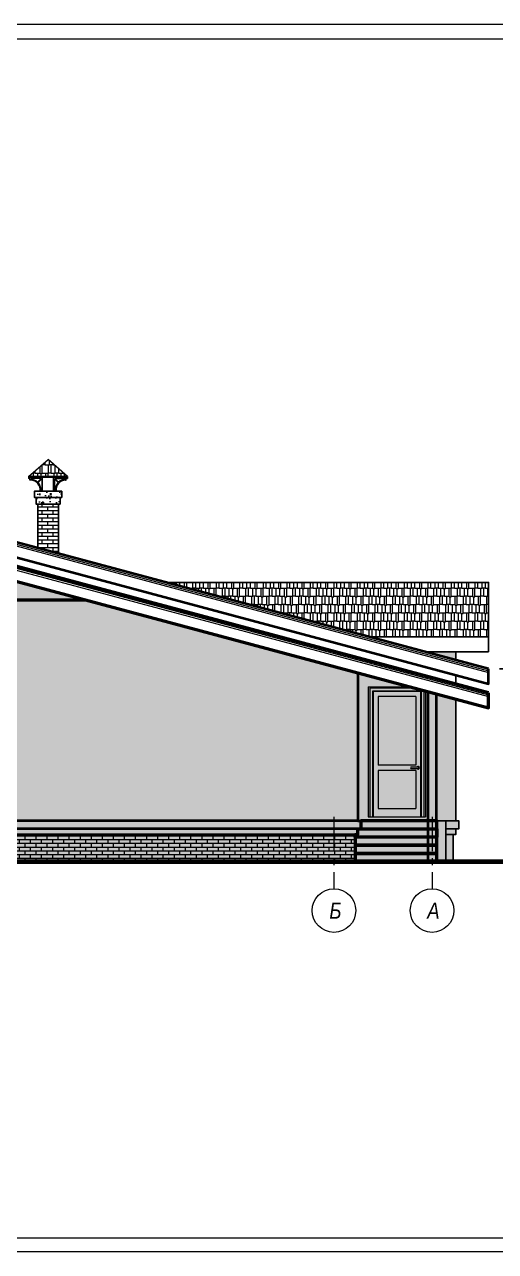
# Model space of a CAD drawing. Header units: millimetres. Extents: x 1582001 to 3303937, y 226471 to 491235.
# Drawn here: x 1788942 to 1797590, y 416212 to 438760 of the extents above; entities that cross this region are included whole.
import ezdxf
from ezdxf.enums import TextEntityAlignment as Align

# ---------------------------------------------------------------- set-up
doc = ezdxf.new("R2010")
doc.units = ezdxf.units.MM
doc.linetypes.add('CENTER', pattern=[50.8, 31.75, -6.35, 6.35, -6.35])
doc.layers.get('Defpoints').update_dxf_attribs({"color": 255, "lineweight": 30})
for name, color, linetype, lineweight in [('Интерьер - Лестница_Ном_пера__1', 7, 'Continuous', 13), ('Конструктивный - Несущий_Ном_пера__1', 7, 'Continuous', 13), ('Кровля', 232, 'Continuous', 25), ('Лестница', 74, 'Continuous', 25), ('Оболочка - Крыша_Ном_пера__1', 7, 'Continuous', 13), ('Оси', 251, 'CENTER', 9), ('Размеры', 7, 'Continuous', 18), ('тонко', 200, 'Continuous', 13), ('Штриховки', 251, 'Continuous', 20)]:
    doc.layers.add(name, color=color, linetype=linetype, lineweight=lineweight)
doc.layers.add('Т-Подписи', color=7, linetype='Continuous')
doc.styles.add('GOST 2.304', font='ARIALNI.TTF', dxfattribs={"width": 0.98, "height": 300})
doc.styles.add('style', font='ARIALNI.TTF', dxfattribs={"width": 0.98, "height": 300})
doc.dimstyles.new('М100', dxfattribs={"dimtxt": 600, "dimasz": 150, "dimexe": 100, "dimexo": 200, "dimgap": 100, "dimtad": 1, "dimdec": 0, "dimtxsty": 'style', "dimblk": 'ARCHTICK', "dimcen": 150, "dimdle": 100, "dimclrt": 256, "dimadec": 0, "dimazin": 0, "dimtfac": 1, "dimtdec": 0, "dimtmove": 1, "dimatfit": 3, "dimldrblk": 'NONE', "dimfxl": 0, "dimarcsym": 0})

# ---------------------------------------------------------------- blocks, each defined once
blk = doc.blocks.new('_ArchTick')
at = {"color": 0, "linetype": 'ByBlock', "const_width": 0.15}
blk.add_lwpolyline([(-0.5, -0.5), (0.5, 0.5)], dxfattribs=at)
blk = doc.blocks.new('*D2177')
at = {"layer": 'Defpoints', "color": 0, "lineweight": -3, "transparency": 16777216}
for p in [(1797946, 429751), (1798680, 429751), (1797465, 426921)]:
    blk.add_point(p, dxfattribs=at)
at = {"layer": 'Размеры', "color": 0, "lineweight": -2, "transparency": 16777216}
for p, q in [((1798680, 426821), (1798680, 429851)), ((1798146, 429751), (1798780, 429751)), ((1797665, 426921), (1798780, 426921))]:
    blk.add_line(p, q, dxfattribs=at)
at = {"layer": 'Размеры', "color": 0, "lineweight": -2, "transparency": 16777216, "xscale": 150, "yscale": 150, "zscale": 150}
for p, rotation in [((1798680, 429751), 90), ((1798680, 426921), 270)]:
    blk.add_blockref('_ArchTick', p, dxfattribs=dict(at, rotation=rotation))
at = {"layer": 'Размеры', "transparency": 16777216, "insert": (1798427, 428336), "char_height": 300, "attachment_point": 5, "rotation": 90, "style": 'style'}
blk.add_mtext('2830', dxfattribs=at)
blk = doc.blocks.new('_None')
blk = doc.blocks.new('*D2178')
at = {"layer": 'Defpoints', "color": 0, "lineweight": -3, "transparency": 16777216}
for p in [(1797465, 426921), (1797715, 424126), (1798680, 424126)]:
    blk.add_point(p, dxfattribs=at)
at = {"layer": 'Размеры', "color": 0, "lineweight": -2, "transparency": 16777216}
for p, q in [((1797665, 426921), (1798780, 426921)), ((1798680, 427021), (1798680, 424026)), ((1797915, 424126), (1798780, 424126))]:
    blk.add_line(p, q, dxfattribs=at)
at = {"layer": 'Размеры', "color": 0, "lineweight": -2, "transparency": 16777216, "xscale": 150, "yscale": 150, "zscale": 150}
for p, rotation in [((1798680, 426921), 90), ((1798680, 424126), 270)]:
    blk.add_blockref('_ArchTick', p, dxfattribs=dict(at, rotation=rotation))
at = {"layer": 'Размеры', "transparency": 16777216, "insert": (1798427, 425524), "char_height": 300, "attachment_point": 5, "rotation": 90, "style": 'style'}
blk.add_mtext('2795', dxfattribs=at)

msp = doc.modelspace()

# ---------------------------------------------------------------- hatches: boundary and pattern name
at = {"lineweight": 18, "ltscale": 100, "true_color": 0x4c2f26}
h = msp.add_hatch(dxfattribs=at)
h.set_pattern_fill('AR-RSHKE', color=29, scale=0.5, style=0)
h.set_pattern_definition([(7e-15, (1638300.92, 510985.25), (323.85, 152.4), [76.2, -63.5, 88.9, -38.1, 114.3, -50.8]), (7e-15, (1638377.12, 510991.6), (323.85, 152.4), [63.5, -241.3, 50.8, -76.2]), (7e-15, (1638529.52, 510975.72), (323.85, 152.4), [38.1, -393.7]), (90, (1638300.92, 510985.25), (-107.95, 152.4), [146.05, -463.55]), (90, (1638377.12, 510985.25), (-107.95, 152.4), [142.875, -466.725]), (90, (1638440.62, 510985.25), (-107.95, 152.4), [133.35, -476.25]), (90, (1638529.52, 510975.72), (-107.95, 152.4), [146.05, -463.55]), (90, (1638567.62, 510975.72), (-107.95, 152.4), [146.05, -463.55]), (90, (1638681.92, 510985.25), (-107.95, 152.4), [139.7, -469.9])])
h.paths.add_polyline_path([(1789017.6, 430455.7), (1789374.5, 430764.6), (1789732.6, 430455.7)])
at = {"lineweight": -3, "ltscale": 100, "true_color": 0xffe3c7}
for points in [[(1786905.1, 429032.2), (1783748.1, 428186.3), (1790062.1, 428186.3)], [(1795255.1, 426591.3), (1796014.8, 426591.3), (1795065.1, 426845.8), (1795065.1, 424126.3), (1795115.1, 424126.3), (1796350.1, 424126.3), (1796350.1, 426501.4), (1796305.1, 426513.5), (1796305.1, 424201.3), (1795255.1, 424201.3)]]:
    msp.add_hatch(color=254, dxfattribs=at).paths.add_polyline_path(points)
at = {"lineweight": 18, "ltscale": 100, "true_color": 0x4c2f26}
h = msp.add_hatch(dxfattribs=at)
h.set_pattern_fill('AR-RSHKE', color=29, scale=0.5, style=0)
h.set_pattern_definition([(0, (147035.77, 159418.19), (323.85, 152.4), [76.2, -63.5, 88.9, -38.1, 114.3, -50.8]), (0, (147111.97, 159424.54), (323.85, 152.4), [63.5, -241.3, 50.8, -76.2]), (0, (147264.37, 159408.67), (323.85, 152.4), [38.1, -393.7]), (90, (147035.77, 159418.19), (-107.95, 152.4), [146.05, -463.55]), (90, (147111.97, 159418.19), (-107.95, 152.4), [142.875, -466.725]), (90, (147175.47, 159418.19), (-107.95, 152.4), [133.35, -476.25]), (90, (147264.37, 159408.67), (-107.95, 152.4), [146.05, -463.55]), (90, (147302.47, 159408.67), (-107.95, 152.4), [146.05, -463.55]), (90, (147416.77, 159418.19), (-107.95, 152.4), [139.7, -469.9])])
h.paths.add_polyline_path([(1797465.1, 427506), (1797465.1, 428508.1), (1791539, 428508.1), (1795279, 427506)])
at = {"lineweight": -3, "ltscale": 100, "true_color": 0xffe3c7}
h = msp.add_hatch(color=254, dxfattribs=at)
h.paths.add_polyline_path([(1784700.1, 428186.3), (1784550.1, 428186.3), (1784550.1, 424126.3), (1784700.1, 424126.3)])
h.paths.add_polyline_path([(1788075.1, 428186.3), (1784700.1, 428186.3), (1784700.1, 425026.1), (1786073.5, 425026.1), (1786073.5, 424996.8), (1786041.7, 424996.8), (1786041.7, 424155.6), (1786073.5, 424155.6), (1786073.5, 424126.3), (1786325.1, 424126.3), (1788025.1, 424126.3), (1788075.1, 424126.3)])
h.paths.add_polyline_path([(1787010.1, 426591.3), (1788060.1, 426591.3), (1788060.1, 424201.3), (1787010.1, 424201.3)], flags=16)
h.paths.add_polyline_path([(1787190.1, 426411.3), (1787880.1, 426411.3), (1787880.1, 425151.3), (1787190.1, 425151.3)], flags=0)
h.paths.add_polyline_path([(1787165.6, 425116.3), (1787270.6, 425116.3, -1), (1787270.6, 425086.3), (1787165.6, 425086.3, -3)], flags=0)
h.paths.add_polyline_path([(1787190.1, 425051.3), (1787880.1, 425051.3), (1787880.1, 424351.3), (1787190.1, 424351.3)], flags=0)
h.paths.add_polyline_path([(1795065.1, 426845.8), (1790062.1, 428186.3), (1788075.1, 428186.3), (1788075.1, 424126.3), (1795065.1, 424126.3)])
h.paths.add_polyline_path([(1796865.1, 426363.5), (1796350.1, 426501.4), (1796350.1, 424126.3), (1796515.1, 424126.3), (1796865.1, 424126.3)])
h.paths.add_polyline_path([(1796865.1, 427231.6), (1796302.9, 427231.6), (1796865.1, 427081)])
at = {"lineweight": -3, "ltscale": 100}
h = msp.add_hatch(color=32, dxfattribs=at)
h.paths.add_polyline_path([(1796125.1, 426411.3), (1795435.1, 426411.3), (1795435.1, 425151.3), (1796125.1, 425151.3)], flags=0)
h.paths.add_polyline_path([(1795065.1, 426845.8), (1795065.1, 424126.3), (1796350.1, 424126.3), (1796350.1, 426501.4)])
h.paths.add_polyline_path([(1795435.1, 425151.3), (1795435.1, 426411.3), (1796125.1, 426411.3), (1796125.1, 425151.3)], flags=0)
h.paths.add_polyline_path([(1796125.1, 425051.3), (1796125.1, 424351.3), (1795435.1, 424351.3), (1795435.1, 425051.3)], flags=0)
h.paths.add_polyline_path([(1796044.6, 425116.3), (1796149.6, 425116.3, -3), (1796149.6, 425086.3), (1796044.6, 425086.3, -1)], flags=0)
h.paths.add_polyline_path([(1795345.1, 424201.3), (1796215.1, 424201.3), (1796215.1, 426501.3), (1795345.1, 426501.3)], flags=16)
h.paths.add_polyline_path([(1796125.1, 425051.3), (1795435.1, 425051.3), (1795435.1, 424351.3), (1796125.1, 424351.3)], flags=0)
h = msp.add_hatch(color=32, dxfattribs=at)
h.paths.add_polyline_path([(1796125.1, 426411.3), (1795435.1, 426411.3), (1795435.1, 425151.3), (1796125.1, 425151.3)], flags=0)
h.paths.add_polyline_path([(1796215.1, 426501.3), (1795345.1, 426501.3), (1795345.1, 424201.3), (1796215.1, 424201.3)])
h.paths.add_polyline_path([(1795435.1, 425151.3), (1795435.1, 426411.3), (1796125.1, 426411.3), (1796125.1, 425151.3)], flags=16)
h.paths.add_polyline_path([(1796125.1, 425051.3), (1796125.1, 424351.3), (1795435.1, 424351.3), (1795435.1, 425051.3)], flags=0)
h.paths.add_polyline_path([(1796044.6, 425116.3), (1796149.6, 425116.3, -3), (1796149.6, 425086.3), (1796044.6, 425086.3, -1)], flags=16)
h.paths.add_polyline_path([(1796125.1, 425051.3), (1795435.1, 425051.3), (1795435.1, 424351.3), (1796125.1, 424351.3)], flags=16)
at = {"lineweight": -3, "ltscale": 100, "true_color": 0xb83205}
h = msp.add_hatch(color=22, dxfattribs=at)
h.paths.add_polyline_path([(1788075.1, 423876.3), (1787825.1, 423876.3), (1787825.1, 423376.3), (1788075.1, 423376.3)])
h.paths.add_polyline_path([(1788075.1, 423976.3), (1787825.1, 423976.3), (1787825.1, 423876.3), (1788075.1, 423876.3)])
h.paths.add_polyline_path([(1788075.1, 424126.3), (1787825.1, 424126.3), (1787825.1, 423976.3), (1788075.1, 423976.3)])
h.paths.add_polyline_path([(1788325.1, 424126.3), (1788075.1, 424126.3), (1788075.1, 423976.3), (1788325.1, 423976.3)])
h.paths.add_polyline_path([(1788325.1, 423976.3), (1788075.1, 423976.3), (1788075.1, 423876.3), (1788325.1, 423876.3)])
h.paths.add_polyline_path([(1795115.1, 424126.3), (1788325.1, 424126.3), (1788325.1, 423976.3), (1795065.4, 423976.3), (1795115.1, 423976.3)])
h.paths.add_polyline_path([(1795065.4, 423976.3), (1788325.1, 423976.3), (1788325.1, 423876.3), (1795015.1, 423876.3), (1795065.1, 423876.3)])
h.paths.add_polyline_path([(1795015.1, 423876.3), (1788325.1, 423876.3), (1788325.1, 423376.3), (1795015.1, 423376.3)])
at = {"lineweight": -3, "ltscale": 100}
h = msp.add_hatch(color=34, dxfattribs=at)
h.paths.add_polyline_path([(1796350.1, 423526.3), (1795015.1, 423526.3), (1795015.1, 423376.3), (1796350.1, 423376.3)])
h.paths.add_polyline_path([(1796350.1, 423676.3), (1795015.1, 423676.3), (1795015.1, 423526.3), (1796350.1, 423526.3)])
h.paths.add_polyline_path([(1796350.1, 423826.3), (1795015.1, 423826.3), (1795015.1, 423676.3), (1796350.1, 423676.3)])
h.paths.add_polyline_path([(1796350.1, 423976.3), (1795065.4, 423976.3), (1795065.1, 423876.3), (1795015.1, 423876.3), (1795015.1, 423826.3), (1796350.1, 423826.3)])
h.paths.add_polyline_path([(1796350.1, 424126.3), (1795115.1, 424126.3), (1795115.1, 423976.3), (1796350.1, 423976.3)])
h = msp.add_hatch(color=34, dxfattribs=at)
h.paths.add_polyline_path([(1796500.1, 423526.3), (1796425.1, 423526.3), (1796425.1, 423376.3), (1796500.1, 423376.3)])
h.paths.add_polyline_path([(1796500.1, 423676.3), (1796425.1, 423676.3), (1796425.1, 423526.3), (1796500.1, 423526.3)])
h.paths.add_polyline_path([(1796425.1, 423676.3), (1796350.1, 423676.3), (1796350.1, 423526.3), (1796425.1, 423526.3)])
h.paths.add_polyline_path([(1796425.1, 423526.3), (1796350.1, 423526.3), (1796350.1, 423376.3), (1796425.1, 423376.3)])
h.paths.add_polyline_path([(1796425.1, 423826.3), (1796350.1, 423826.3), (1796350.1, 423676.3), (1796425.1, 423676.3)])
h.paths.add_polyline_path([(1796500.1, 423826.3), (1796425.1, 423826.3), (1796425.1, 423676.3), (1796500.1, 423676.3)])
h.paths.add_polyline_path([(1796500.1, 423976.3), (1796425.1, 423976.3), (1796425.1, 423826.3), (1796500.1, 423826.3)])
h.paths.add_polyline_path([(1796425.1, 423976.3), (1796350.1, 423976.3), (1796350.1, 423826.3), (1796425.1, 423826.3)])
h.paths.add_polyline_path([(1796425.1, 424126.3), (1796350.1, 424126.3), (1796350.1, 423976.3), (1796425.1, 423976.3)])
h.paths.add_polyline_path([(1796500.1, 424126.3), (1796425.1, 424126.3), (1796425.1, 423976.3), (1796500.1, 423976.3)])
at = {"lineweight": -3, "ltscale": 100, "true_color": 0xb83205}
h = msp.add_hatch(color=22, dxfattribs=at)
h.paths.add_polyline_path([(1796915.1, 424126.3), (1796680.1, 424126.3), (1796680.1, 423976.3), (1796865.1, 423976.3), (1796915.1, 423976.3)])
h.paths.add_polyline_path([(1796865.1, 423976.3), (1796680.1, 423976.3), (1796680.1, 423876.3), (1796815.1, 423876.3), (1796865.1, 423876.3)])
h.paths.add_polyline_path([(1796815.1, 423876.3), (1796680.1, 423876.3), (1796680.1, 423376.3), (1796815.1, 423376.3)])
h.paths.add_polyline_path([(1796680.1, 424126.3), (1796515.1, 424126.3), (1796515.1, 423376.3), (1796680.1, 423376.3)])
at = {"layer": 'Конструктивный - Несущий_Ном_пера__1', "ltscale": 100}
h = msp.add_hatch(dxfattribs=at)
h.set_pattern_fill('AR-SAND', color=41, scale=3, style=0)
h.set_pattern_definition([(142.5, (2032909.22, 524899.15), (4.800094, 146.82397), [0, -115.824, 0, -129.54, 0, -123.825]), (172.5, (2032909.22, 524899.15), (-134.85698, 215.04753), [0, -62.484, 0, -104.394, 0, -40.005]), (212.5, (2033002.95, 524899.15), (-237.29771, 0.431155), [0, -38.1, 0, -137.16, 0, -179.07]), (222.5, (2033002.95, 524899.15), (-229.06694, 66.8788), [0, -19.05, 0, -89.916, 0, -102.87])])
h.paths.add_polyline_path([(1789155.1, 430065.9), (1789595.1, 430065.9), (1789595.1, 429945.9), (1789155.1, 429945.9)])
h.paths.add_polyline_path([(1789125.1, 430185.9), (1789305.1, 430185.9), (1789625.1, 430185.9), (1789625.1, 430065.9), (1789155.1, 430065.9), (1789125.1, 430065.9)])
at = {"layer": 'Конструктивный - Несущий_Ном_пера__1', "linetype": 'Continuous', "lineweight": 18, "true_color": 0x4c2f26}
h = msp.add_hatch(dxfattribs=at)
h.set_pattern_fill('AR-BRSTD', color=29, style=0)
h.set_pattern_definition([(180, (3391499.32, 149717.21), (0, 67.7418), []), (90, (3391499.32, 149717.21), (101.6, 67.7418), [67.7418, -67.7418])])
h.paths.add_polyline_path([(1789565.1, 429945.9), (1789185.1, 429945.9), (1789185.1, 429135), (1789565.1, 429033.9)])
h = msp.add_hatch(dxfattribs=at)
h.set_pattern_fill('AR-BRSTD', color=29, style=0)
h.set_pattern_definition([(0, (195253.23, 28032.804), (0, 67.7418), []), (90, (195253.23, 28032.8), (-101.6, 67.7418), [67.7418, -67.7418])])
h.paths.add_polyline_path([(1788075.1, 423876.3), (1795015.1, 423876.3), (1795015.1, 423376.3), (1788075.1, 423376.3)])
h.paths.add_polyline_path([(1787825.1, 423876.3), (1788075.1, 423876.3), (1788075.1, 423376.3), (1787825.1, 423376.3)])

# ---------------------------------------------------------------- linework, layer by layer
at = {"color": 0, "lineweight": -3, "ltscale": 100}
msp.add_lwpolyline([(1789565.1, 429945.9), (1789185.1, 429945.9), (1789185.1, 429135), (1789565.1, 429033.9)], close=True, dxfattribs=at)
for points in [[(1784195.1, 428580.4), (1784195.1, 428749.2), (1786905.1, 429475.4), (1796865.1, 426806.6), (1796865.1, 426637.8), (1786905.1, 429306.6), (1784195.1, 428580.4)], [(1796865.1, 427231.6), (1796865.1, 427081), (1796302.9, 427231.6), (1796865.1, 427231.6)], [(1795065.1, 426845.8), (1796865.1, 426363.5), (1796865.1, 424126.3), (1795065.1, 424126.3), (1795065.1, 426845.8)]]:
    msp.add_lwpolyline(points)
at = {"lineweight": 40}
for points in [[(1788075.1, 428718.7), (1795065.1, 426845.8), (1795065.1, 424126.3), (1788075.1, 424126.3), (1788075.1, 428186.3)], [(1795065.1, 424126.3), (1795115.1, 424126.3), (1795115.1, 423976.3), (1795065.4, 423976.3), (1795115.1, 423976.3)]]:
    msp.add_lwpolyline(points, dxfattribs=at)
at = {"color": 0, "lineweight": 40, "ltscale": 100}
for points in [[(1796350.1, 426501.4), (1796350.1, 423376.3)], [(1796500.1, 426461.3), (1796500.1, 423376.3)]]:
    msp.add_lwpolyline(points, dxfattribs=at)
for points in [[(1795115.1, 424126.3), (1788075.1, 424126.3), (1788075.1, 423976.3), (1795115.1, 423976.3)], [(1796680.1, 423876.3), (1796815.1, 423876.3), (1796815.1, 423376.3), (1796680.1, 423376.3)]]:
    msp.add_lwpolyline(points, close=True)
at = {"lineweight": 40}
for points in [[(1795065.4, 423976.3), (1788075.1, 423976.3), (1788075.1, 423876.3), (1795065.1, 423876.3)], [(1788075.1, 423876.3), (1795015.1, 423876.3), (1795015.1, 423376.3), (1788075.1, 423376.3)]]:
    msp.add_lwpolyline(points, close=True, dxfattribs=at)
at = {"ltscale": 20}
for points in [[(1796680.1, 424126.3), (1796915.1, 424126.3), (1796915.1, 423976.3), (1796680.1, 423976.3)], [(1796680.1, 423976.3), (1796865.1, 423976.3), (1796865.1, 423876.3), (1796680.1, 423876.3)]]:
    msp.add_lwpolyline(points, close=True, dxfattribs=at)
at = {"layer": 'Интерьер - Лестница_Ном_пера__1', "linetype": 'Continuous', "lineweight": 80}
msp.add_line((1774370.2, 423376.3), (1798725.6, 423376.3), dxfattribs=at)
at = {"layer": 'Конструктивный - Несущий_Ном_пера__1', "ltscale": 100}
for p, q in [((1789185.1, 429745.9), (1789185.1, 429945.9)), ((1789565.1, 429745.9), (1789565.1, 429945.9))]:
    msp.add_line(p, q, dxfattribs=at)
at = {"layer": 'Кровля', "color": 0, "lineweight": 50}
msp.add_line((1783748.1, 428186.3), (1790062.1, 428186.3), dxfattribs=at)
at = {"layer": 'Кровля', "color": 0, "lineweight": 40}
msp.add_lwpolyline([(1797465.1, 426920.2), (1786905.1, 429749.7), (1783295.1, 428782.4), (1783295.1, 428508.1), (1786905.1, 429475.4), (1797465.1, 426645.8), (1797465.1, 426920.2)], dxfattribs=at)
at = {"layer": 'Кровля', "color": 0, "lineweight": 50}
for points in [[(1797465.1, 426477), (1786905.1, 429306.6), (1780185.1, 427506), (1780185.1, 427231.6), (1786905.1, 429032.2), (1797465.1, 426202.7), (1797465.1, 426477)], [(1795015.1, 423826.3), (1795015.1, 423876.3), (1795065.1, 423876.3), (1795065.1, 423976.3), (1796515.1, 423976.3), (1796515.1, 423826.3), (1796515.1, 423826.3), (1796515.1, 423826.3), (1795015.1, 423826.3)]]:
    msp.add_lwpolyline(points, dxfattribs=at)
at = {"layer": 'Кровля', "color": 0}
msp.add_lwpolyline([(1797465.1, 427506), (1797465.1, 428508.1), (1791539, 428508.1), (1791539, 428508.1), (1795279, 427506), (1795279, 427506), (1795279, 427506), (1797465.1, 427506)], dxfattribs=at)
msp.add_lwpolyline([(1797465.1, 427231.6), (1796302.9, 427231.6), (1795279, 427506), (1797465.1, 427506)], close=True, dxfattribs=at)
at = {"layer": 'Кровля', "color": 0, "lineweight": 50}
for points in [[(1795115.1, 423976.3), (1796515.1, 423976.3), (1796515.1, 424126.3), (1795115.1, 424126.3)], [(1795015.1, 423676.3), (1796515.1, 423676.3), (1796515.1, 423826.3), (1795015.1, 423826.3)], [(1795015.1, 423526.3), (1796515.1, 423526.3), (1796515.1, 423676.3), (1795015.1, 423676.3)], [(1795015.1, 423376.3), (1796515.1, 423376.3), (1796515.1, 423526.3), (1795015.1, 423526.3)]]:
    msp.add_lwpolyline(points, close=True, dxfattribs=at)
at = {"layer": 'Лестница'}
msp.add_lwpolyline([(1796515.1, 424126.3), (1796680.1, 424126.3), (1796680.1, 423376.3), (1796515.1, 423376.3), (1796515.1, 424126.3)], dxfattribs=at)
at = {"layer": 'Оболочка - Крыша_Ном_пера__1', "linetype": 'Continuous'}
for p, q in [((1786905.1, 429714.1), (1797465.1, 426883.4)), ((1786905.1, 429683), (1797465.1, 426852.3)), ((1786905.1, 429270.9), (1797465.1, 426440.2)), ((1786905.1, 429239.9), (1797465.1, 426409.1))]:
    msp.add_line(p, q, dxfattribs=at)
at = {"layer": 'Оси', "ltscale": 20}
for p, q in [((1794625.1, 424201.3), (1794625.1, 422876.3)), ((1796425.1, 424201.3), (1796425.1, 422876.3))]:
    msp.add_line(p, q, dxfattribs=at)
at = {"layer": 'Оси', "color": 0, "linetype": 'ByBlock', "ltscale": 40}
for points in [[(1825275, 438760.2), (1694540.2, 438760.2), (1694540.2, 416212.2), (1825275, 416212.2)], [(1824989.2, 438490.2), (1694783.8, 438490.2), (1694783.8, 416460.5), (1824989.2, 416460.5)]]:
    msp.add_lwpolyline(points, close=True, dxfattribs=at)
at = {"layer": 'Оси', "linetype": 'Continuous', "ltscale": 100}
for centre in [(1794625.1, 422476.3), (1794625.1, 422476.3), (1796425.1, 422476.3), (1796425.1, 422476.3), (1796425.1, 422476.3)]:
    msp.add_circle(centre, 400, dxfattribs=at)
at = {"layer": 'Т-Подписи', "ltscale": 100}
for p, q in [((1789125.1, 430185.9), (1789625.1, 430185.9)), ((1789625.1, 430065.9), (1789155.1, 430065.9)), ((1789595.1, 430065.9), (1789595.1, 429945.9)), ((1789625.1, 430185.9), (1789625.1, 430065.9)), ((1789595.1, 429945.9), (1789155.1, 429945.9))]:
    msp.add_line(p, q, dxfattribs=at)
msp.add_lwpolyline([(1789305.1, 430185.9), (1789125.1, 430185.9), (1789125.1, 430065.9), (1789155.1, 430065.9), (1789155.1, 429945.9), (1789185.1, 429945.9)], dxfattribs=at)
at = {"layer": 'тонко', "color": 0, "ltscale": 50}
for p, q in [((1795255.1, 426591.3), (1796014.8, 426591.3)), ((1795255.1, 426591.3), (1795255.1, 424201.3)), ((1796305.1, 426513.5), (1796305.1, 424201.3))]:
    msp.add_line(p, q, dxfattribs=at)
at = {"layer": 'тонко', "color": 0}
for p, q in [((1795285.1, 426561.3), (1795285.1, 424201.3)), ((1796126.7, 426561.3), (1795285.1, 426561.3)), ((1795335.1, 426511.3), (1795335.1, 424201.3)), ((1796225.1, 426511.3), (1795335.1, 426511.3)), ((1795345.1, 426501.3), (1795345.1, 424201.3)), ((1796215.1, 426501.3), (1795345.1, 426501.3)), ((1795435.1, 426411.3), (1795435.1, 425151.3)), ((1796125.1, 426411.3), (1795435.1, 426411.3)), ((1796125.1, 426411.3), (1796125.1, 425151.3)), ((1796215.1, 426501.3), (1796215.1, 424201.3)), ((1796225.1, 426511.3), (1796225.1, 424201.3)), ((1796275.1, 426521.5), (1796275.1, 424201.3)), ((1796125.1, 425151.3), (1795435.1, 425151.3)), ((1795435.1, 425051.3), (1795435.1, 424351.3)), ((1796125.1, 425051.3), (1795435.1, 425051.3)), ((1796044.6, 425116.3), (1796169.6, 425116.3)), ((1796044.6, 425086.3), (1796169.6, 425086.3)), ((1796125.1, 425051.3), (1796125.1, 424351.3)), ((1795255.1, 424201.3), (1796305.1, 424201.3)), ((1795435.1, 424351.3), (1796125.1, 424351.3))]:
    msp.add_line(p, q, dxfattribs=at)
for centre, radius, start, end in [((1796044.6, 425101.3), 15, 90, 270), ((1796169.6, 425101.3), 25, 216.8699, 143.1301), ((1796169.6, 425101.3), 15, 270, 90)]:
    msp.add_arc(centre, radius, start, end, dxfattribs=at)
at = {"layer": 'Штриховки'}
for p, q in [((1789017, 430455.7), (1789374.5, 430764.6)), ((1789732, 430455.7), (1789374.5, 430764.6)), ((1789732, 430455.7), (1789017, 430455.7)), ((1789017, 430455.7), (1789017, 430435.7)), ((1789732, 430455.7), (1789732, 430435.7)), ((1789283.2, 430435.7), (1789017, 430435.7)), ((1789017, 430435.7), (1789017, 430419.7)), ((1789041.1, 430419.7), (1789017, 430419.7)), ((1789041.1, 430387.7), (1789041.1, 430419.7)), ((1789057.1, 430387.7), (1789041.1, 430387.7)), ((1789247.9, 430419.7), (1789057.1, 430419.7)), ((1789057.1, 430403.7), (1789057.1, 430419.7)), ((1789732, 430435.7), (1789062.2, 430435.7)), ((1789247.9, 430419.7), (1789180.6, 430352.5)), ((1789259.2, 430408.4), (1789191.9, 430341.2)), ((1789259.2, 430408.4), (1789259.2, 430201.9)), ((1789272.2, 430185.9), (1789272.2, 430435.7)), ((1789465.8, 430435.7), (1789465.8, 430185.9)), ((1789465.8, 430435.7), (1789732, 430435.7)), ((1789489.8, 430408.4), (1789557.1, 430341.2)), ((1789489.8, 430408.4), (1789489.8, 430201.9)), ((1789501.2, 430419.7), (1789568.5, 430352.5)), ((1789501.2, 430419.7), (1789692, 430419.7)), ((1789692, 430403.7), (1789692, 430419.7)), ((1789692, 430387.7), (1789708, 430387.7)), ((1789692, 430387.7), (1789708, 430387.7)), ((1789708, 430419.7), (1789732, 430419.7)), ((1789708, 430387.7), (1789708, 430419.7)), ((1789732, 430435.7), (1789732, 430419.7)), ((1789284.4, 430185.9), (1789228.2, 430185.9)), ((1789245.4, 430201.9), (1789260.4, 430201.9)), ((1789465.8, 430185.9), (1789522, 430185.9)), ((1789504.8, 430201.9), (1789489.8, 430201.9))]:
    msp.add_line(p, q, dxfattribs=at)
for centre, radius, start, end in [((1789048.1, 430207.6), 196.3, 47.53964, 87.36429), ((1789048.1, 430207.6), 180.3, 353.07123, 87.13022), ((1789048.1, 430207.6), 196.3, 358.321, 42.86852), ((1789701, 430207.6), 196.3, 137.13148, 181.679), ((1789701, 430207.6), 180.3, 92.86978, 186.92877), ((1789701, 430207.6), 196.3, 92.63571, 132.46036)]:
    msp.add_arc(centre, radius, start, end, dxfattribs=at)

# ---------------------------------------------------------------- texts
at = {"layer": 'Оси', "linetype": 'Continuous', "ltscale": 100, "style": 'GOST 2.304'}
for s, p in [('Б', (1794651.4, 422476.3)), ('А', (1796451.4, 422476.3))]:
    msp.add_text(s, height=297.2, dxfattribs=at).set_placement(p, align=Align.MIDDLE_CENTER)

# ---------------------------------------------------------------- dimensions: what is measured, and where the dimension line sits
at = {"layer": 'Размеры'}
for base, p2, picture, middle in [((1798680, 429751.3), (1797945.5, 429751.3), '*D2177', (1798426.9, 428336.2)), ((1798680, 424126.3), (1797715.1, 424126.3), '*D2178', (1798426.9, 425523.7))]:
    dim = msp.add_linear_dim(base=base, p1=(1797465.1, 426921.2), p2=p2, angle=90, dimstyle='М100', override={"dimtxt": 250, "dimlfac": 1, "dimtxsty": 'style', "dimblk1": 'ArchTick', "dimblk2": 'ArchTick', "dimsah": 1, "dimtolj": 0}, dxfattribs=at)
    dim.commit()
    dim.dimension.update_dxf_attribs({"geometry": picture, "text_midpoint": middle})

doc.saveas('drawing.dxf')
